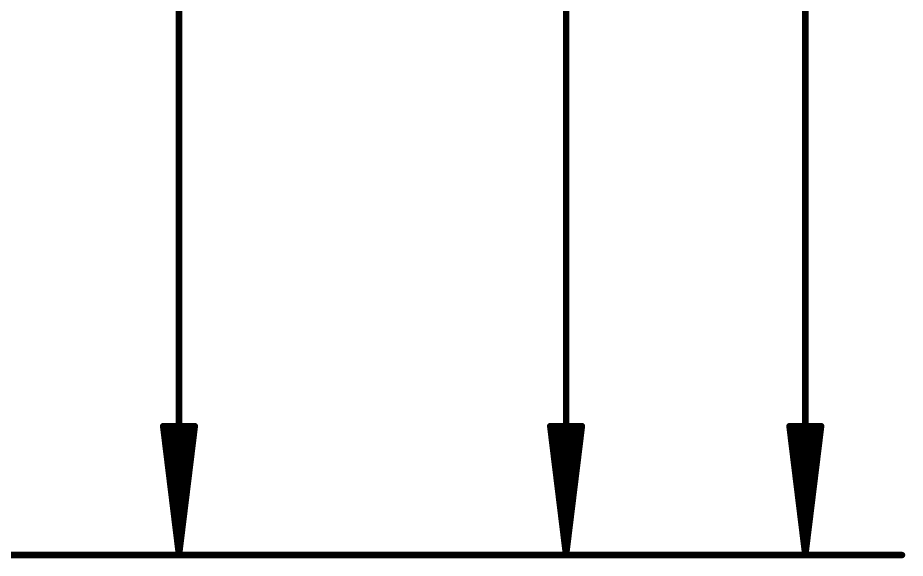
# Model space of a CAD drawing. Extents: x -0.24 to 4.18, y -0.6 to 2.96.
# Drawn here: x 3.472 to 4.176, y -0.003 to 0.427 of the extents above; entities that cross this region are included whole.
import ezdxf

# ---------------------------------------------------------------- set-up
doc = ezdxf.new("R2010")
doc.units = 0
doc.layers.add('1', color=22, linetype='CONTINUOUS')

msp = doc.modelspace()

# ---------------------------------------------------------------- linework, layer by layer
at = {"layer": '1', "const_width": 0.005118}
for points in [[(4.09716, 0), (4.09716, 2.55)], [(3.90725, 0), (3.90725, 1.275)], [(3.6, 0), (3.6, 1.1)], [(3.6, 0), (3.587431, 0.102362)], [(3.587431, 0.102362), (3.612569, 0.102362)], [(3.6, 0), (3.589764, 0.102362)], [(3.6, 0), (3.594882, 0.102362)], [(3.612569, 0.102362), (3.6, 0)], [(3.605118, 0.102362), (3.6, 0)], [(3.610236, 0.102362), (3.6, 0)], [(3.90725, 0), (3.894681, 0.102362)], [(3.894681, 0.102362), (3.919819, 0.102362)], [(3.90725, 0), (3.897014, 0.102362)], [(3.90725, 0), (3.902132, 0.102362)], [(3.919819, 0.102362), (3.90725, 0)], [(3.912368, 0.102362), (3.90725, 0)], [(3.917486, 0.102362), (3.90725, 0)], [(4.09716, 0), (4.084592, 0.102362)], [(4.084592, 0.102362), (4.109729, 0.102362)], [(4.09716, 0), (4.086924, 0.102362)], [(4.09716, 0), (4.092042, 0.102362)], [(4.109729, 0.102362), (4.09716, 0)], [(4.102278, 0.102362), (4.09716, 0)], [(4.107396, 0.102362), (4.09716, 0)], [(3.45, 0), (4.173932, 0)], [(3.45, 0), (3.676772, 0)], [(3.45, 0), (3.984022, 0)]]:
    msp.add_lwpolyline(points, dxfattribs=at)
at = {"layer": '1', "const_width": 0.002559}
for points in [[(3.588701, 0.102518, 1), (3.586161, 0.102206)], [(3.587431, 0.103642, 1), (3.587431, 0.101083)], [(3.591037, 0.10249, 1), (3.588491, 0.102235)], [(3.59616, 0.102426, 1), (3.593604, 0.102298)], [(3.606396, 0.102298, 1), (3.60384, 0.102426)], [(3.611509, 0.102235, 1), (3.608963, 0.10249)], [(3.613839, 0.102206, 1), (3.611299, 0.102518)], [(3.612569, 0.101083, 1), (3.612569, 0.103642)], [(3.895951, 0.102518, 1), (3.893411, 0.102206)], [(3.894681, 0.103642, 1), (3.894681, 0.101083)], [(3.898287, 0.10249, 1), (3.895741, 0.102235)], [(3.90341, 0.102426, 1), (3.900854, 0.102298)], [(3.913646, 0.102298, 1), (3.91109, 0.102426)], [(3.918759, 0.102235, 1), (3.916213, 0.10249)], [(3.921089, 0.102206, 1), (3.918549, 0.102518)], [(3.919819, 0.101083, 1), (3.919819, 0.103642)], [(4.085862, 0.102518, 1), (4.083322, 0.102206)], [(4.084592, 0.103642, 1), (4.084592, 0.101083)], [(4.088197, 0.10249, 1), (4.085651, 0.102235)], [(4.09332, 0.102426, 1), (4.090764, 0.102298)], [(4.103556, 0.102298, 1), (4.101, 0.102426)], [(4.10867, 0.102235, 1), (4.106123, 0.10249)], [(4.110999, 0.102206, 1), (4.108459, 0.102518)], [(4.109729, 0.101083, 1), (4.109729, 0.103642)], [(3.59873, 0.000156, 1), (3.60127, -0.000156)], [(3.598727, 0.000127, 1), (3.601273, -0.000127)], [(3.598722, 0.000064, 1), (3.601278, -0.000064)], [(3.59872, 0, 1), (3.60128, 0)], [(3.598722, -0.000064, 1), (3.601278, 0.000064)], [(3.598727, -0.000127, 1), (3.601273, 0.000127)], [(3.59873, -0.000156, 1), (3.60127, 0.000156)], [(3.676772, -0.00128, 1), (3.676772, 0.00128)], [(3.90598, 0.000156, 1), (3.90852, -0.000156)], [(3.905977, 0.000127, 1), (3.908523, -0.000127)], [(3.905972, 0.000064, 1), (3.908528, -0.000064)], [(3.90597, 0, 1), (3.90853, 0)], [(3.905972, -0.000064, 1), (3.908528, 0.000064)], [(3.905977, -0.000127, 1), (3.908523, 0.000127)], [(3.90598, -0.000156, 1), (3.90852, 0.000156)], [(3.984022, -0.00128, 1), (3.984022, 0.00128)], [(4.09589, 0.000156, 1), (4.09843, -0.000156)], [(4.095887, 0.000127, 1), (4.098433, -0.000127)], [(4.095882, 0.000064, 1), (4.098438, -0.000064)], [(4.095882, -0.000064, 1), (4.098438, 0.000064)], [(4.095881, 0, 1), (4.09844, 0)], [(4.095887, -0.000127, 1), (4.098433, 0.000127)], [(4.09589, -0.000156, 1), (4.09843, 0.000156)], [(4.173932, -0.00128, 1), (4.173932, 0.00128)]]:
    msp.add_lwpolyline(points, format="xyb", dxfattribs=at)

doc.saveas('drawing.dxf')
